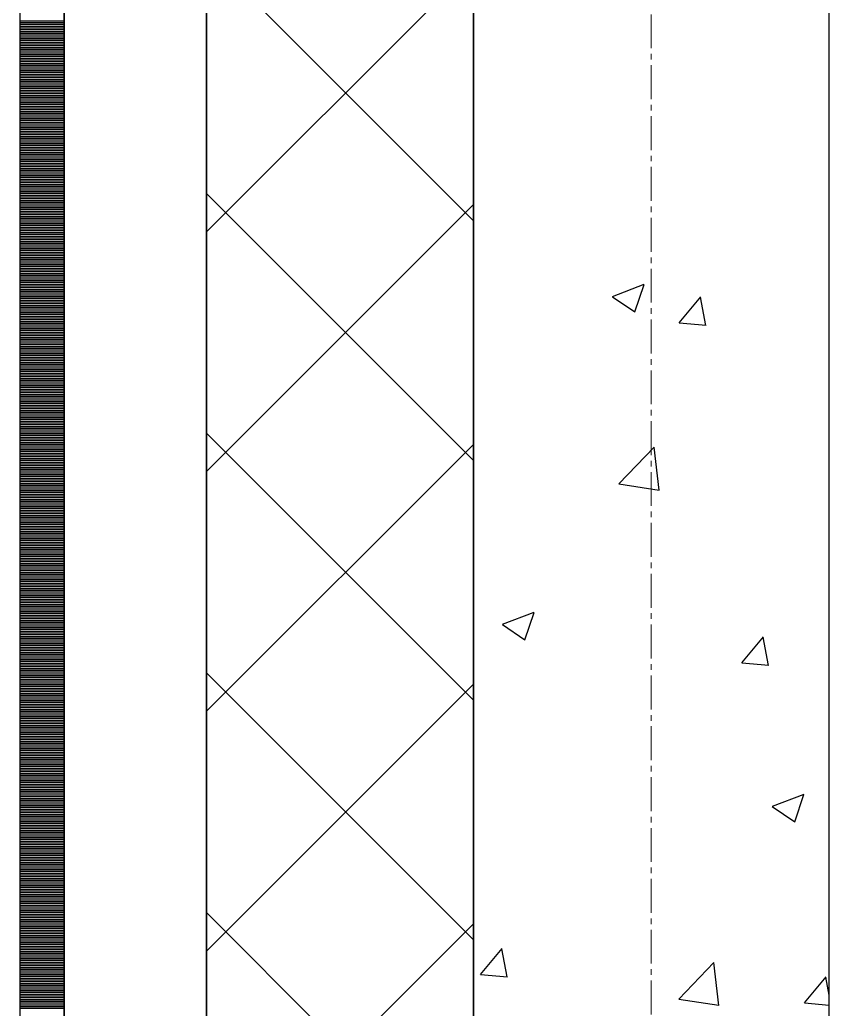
# Model space of a CAD drawing. Header units: millimetres. Extents: x -231292 to 573618, y -153144 to 564035.
# Drawn here: x 8548 to 9003, y 209732 to 210288 of the extents above; entities that cross this region are included whole.
import ezdxf

# ---------------------------------------------------------------- set-up
doc = ezdxf.new("R2010")
doc.units = ezdxf.units.MM
doc.linetypes.add('CENTER2', pattern=[28.575, 19.05, -3.175, 3.175, -3.175])
doc.layers.get('0').update_dxf_attribs({"color": 250})
for name, color, linetype, lineweight in [('АР_Стены ПЕНОблок', 250, 'Continuous', 20), ('АР_Тонкая', 250, 'Continuous', 5), ('АР_Утеплитель', 250, 'Continuous', 0), ('АР_Штриховка', 250, 'Continuous', 0), ('РД_Оси_100', 250, 'Continuous', 0)]:
    doc.layers.add(name, color=color, linetype=linetype, lineweight=lineweight)

# ---------------------------------------------------------------- blocks, each defined once
blk = doc.blocks.new('оси_рен')
at = {"layer": 'РД_Оси_100', "color": 251, "linetype": 'CENTER2', "true_color": 0x636466}
blk.add_line((1195652.916, 135558.25), (1195652.916, 223268.25), dxfattribs=at)

msp = doc.modelspace()

# ---------------------------------------------------------------- linework, layer by layer
at = {"layer": 'АР_Стены ПЕНОблок', "color": 18, "linetype": 'Continuous', "lineweight": 25, "true_color": 0x000000}
for p, q in [((8803.243, 263866.253), (8803.243, 187666.253)), ((9003.243, 187666.253), (9003.243, 263866.253))]:
    msp.add_line(p, q, dxfattribs=at)
at = {"layer": 'АР_Тонкая', "color": 18, "linetype": 'Continuous', "lineweight": 25, "true_color": 0x000000}
for p, q in [((8548.243, 263866.253), (8548.243, 187666.253)), ((8573.243, 263866.253), (8573.243, 187666.253)), ((8573.243, 187666.253), (8573.243, 263866.253)), ((8653.243, 187666.253), (8653.243, 263866.253))]:
    msp.add_line(p, q, dxfattribs=at)
at = {"layer": 'АР_Утеплитель', "color": 18, "linetype": 'Continuous', "lineweight": 25, "true_color": 0x000000}
for p, q in [((8653.243, 263866.253), (8653.243, 187666.253)), ((8803.243, 187666.253), (8803.243, 263866.253))]:
    msp.add_line(p, q, dxfattribs=at)
at = {"layer": 'АР_Штриховка', "color": 18, "linetype": 'Continuous', "lineweight": 25, "true_color": 0x000000}
for p, q in [((8803.243, 210174.606), (8653.243, 210324.606)), ((8653.243, 210168.319), (8803.243, 210318.319)), ((8548.243, 210287.002), (8573.243, 210287.002)), ((8548.243, 210286.002), (8573.243, 210286.002)), ((8548.243, 210285.002), (8573.243, 210285.002)), ((8548.243, 210284.002), (8573.243, 210284.002)), ((8548.243, 210283.002), (8573.243, 210283.002)), ((8548.243, 210282.002), (8573.243, 210282.002)), ((8548.243, 210281.002), (8573.243, 210281.002)), ((8548.243, 210280.002), (8573.243, 210280.002)), ((8548.243, 210279.002), (8573.243, 210279.002)), ((8548.243, 210278.002), (8573.243, 210278.002)), ((8548.243, 210277.002), (8573.243, 210277.002)), ((8548.243, 210276.002), (8573.243, 210276.002)), ((8548.243, 210275.002), (8573.243, 210275.002)), ((8548.243, 210274.002), (8573.243, 210274.002)), ((8548.243, 210273.002), (8573.243, 210273.002)), ((8548.243, 210272.002), (8573.243, 210272.002)), ((8548.243, 210271.002), (8573.243, 210271.002)), ((8548.243, 210270.002), (8573.243, 210270.002)), ((8548.243, 210269.002), (8573.243, 210269.002)), ((8548.243, 210268.002), (8573.243, 210268.002)), ((8548.243, 210267.002), (8573.243, 210267.002)), ((8548.243, 210266.002), (8573.243, 210266.002)), ((8548.243, 210265.002), (8573.243, 210265.002)), ((8548.243, 210264.002), (8573.243, 210264.002)), ((8548.243, 210263.002), (8573.243, 210263.002)), ((8548.243, 210262.002), (8573.243, 210262.002)), ((8548.243, 210261.002), (8573.243, 210261.002)), ((8548.243, 210260.002), (8573.243, 210260.002)), ((8548.243, 210259.002), (8573.243, 210259.002)), ((8548.243, 210258.002), (8573.243, 210258.002)), ((8548.243, 210257.002), (8573.243, 210257.002)), ((8548.243, 210256.002), (8573.243, 210256.002)), ((8548.243, 210255.002), (8573.243, 210255.002)), ((8548.243, 210254.002), (8573.243, 210254.002)), ((8548.243, 210253.002), (8573.243, 210253.002)), ((8548.243, 210252.002), (8573.243, 210252.002)), ((8548.243, 210251.002), (8573.243, 210251.002)), ((8548.243, 210250.002), (8573.243, 210250.002)), ((8548.243, 210249.002), (8573.243, 210249.002)), ((8548.243, 210248.002), (8573.243, 210248.002)), ((8548.243, 210247.002), (8573.243, 210247.002)), ((8548.243, 210246.002), (8573.243, 210246.002)), ((8548.243, 210245.002), (8573.243, 210245.002)), ((8548.243, 210244.002), (8573.243, 210244.002)), ((8548.243, 210243.002), (8573.243, 210243.002)), ((8548.243, 210242.002), (8573.243, 210242.002)), ((8548.243, 210241.002), (8573.243, 210241.002)), ((8548.243, 210240.002), (8573.243, 210240.002)), ((8548.243, 210239.002), (8573.243, 210239.002)), ((8548.243, 210238.002), (8573.243, 210238.002)), ((8548.243, 210237.002), (8573.243, 210237.002)), ((8548.243, 210236.002), (8573.243, 210236.002)), ((8548.243, 210235.002), (8573.243, 210235.002)), ((8548.243, 210234.002), (8573.243, 210234.002)), ((8548.243, 210233.002), (8573.243, 210233.002)), ((8548.243, 210232.002), (8573.243, 210232.002)), ((8548.243, 210231.002), (8573.243, 210231.002)), ((8548.243, 210230.002), (8573.243, 210230.002)), ((8548.243, 210229.002), (8573.243, 210229.002)), ((8548.243, 210228.002), (8573.243, 210228.002)), ((8548.243, 210227.002), (8573.243, 210227.002)), ((8548.243, 210226.002), (8573.243, 210226.002)), ((8548.243, 210225.002), (8573.243, 210225.002)), ((8548.243, 210224.002), (8573.243, 210224.002)), ((8548.243, 210223.002), (8573.243, 210223.002)), ((8548.243, 210222.002), (8573.243, 210222.002)), ((8548.243, 210221.002), (8573.243, 210221.002)), ((8548.243, 210220.002), (8573.243, 210220.002)), ((8548.243, 210219.002), (8573.243, 210219.002)), ((8548.243, 210218.002), (8573.243, 210218.002)), ((8548.243, 210217.002), (8573.243, 210217.002)), ((8548.243, 210216.002), (8573.243, 210216.002)), ((8548.243, 210215.002), (8573.243, 210215.002)), ((8548.243, 210214.002), (8573.243, 210214.002)), ((8548.243, 210213.002), (8573.243, 210213.002)), ((8548.243, 210212.002), (8573.243, 210212.002)), ((8548.243, 210211.002), (8573.243, 210211.002)), ((8548.243, 210210.002), (8573.243, 210210.002)), ((8548.243, 210209.002), (8573.243, 210209.002)), ((8548.243, 210208.002), (8573.243, 210208.002)), ((8548.243, 210207.002), (8573.243, 210207.002)), ((8548.243, 210206.002), (8573.243, 210206.002)), ((8548.243, 210205.002), (8573.243, 210205.002)), ((8548.243, 210204.002), (8573.243, 210204.002)), ((8548.243, 210203.002), (8573.243, 210203.002)), ((8548.243, 210202.002), (8573.243, 210202.002)), ((8548.243, 210201.002), (8573.243, 210201.002)), ((8548.243, 210200.002), (8573.243, 210200.002)), ((8548.243, 210199.002), (8573.243, 210199.002)), ((8548.243, 210198.002), (8573.243, 210198.002)), ((8548.243, 210197.002), (8573.243, 210197.002)), ((8548.243, 210196.002), (8573.243, 210196.002)), ((8548.243, 210195.002), (8573.243, 210195.002)), ((8548.243, 210194.002), (8573.243, 210194.002)), ((8548.243, 210193.002), (8573.243, 210193.002)), ((8548.243, 210192.002), (8573.243, 210192.002)), ((8548.243, 210191.002), (8573.243, 210191.002)), ((8548.243, 210190.002), (8573.243, 210190.002)), ((8548.243, 210189.002), (8573.243, 210189.002)), ((8548.243, 210188.002), (8573.243, 210188.002)), ((8548.243, 210187.002), (8573.243, 210187.002)), ((8548.243, 210186.002), (8573.243, 210186.002)), ((8548.243, 210185.002), (8573.243, 210185.002)), ((8803.243, 210039.902), (8653.243, 210189.902)), ((8548.243, 210184.002), (8573.243, 210184.002)), ((8548.243, 210183.002), (8573.243, 210183.002)), ((8548.243, 210182.002), (8573.243, 210182.002)), ((8548.243, 210181.002), (8573.243, 210181.002)), ((8548.243, 210180.002), (8573.243, 210180.002)), ((8653.243, 210033.615), (8803.243, 210183.615)), ((8548.243, 210179.002), (8573.243, 210179.002)), ((8548.243, 210178.002), (8573.243, 210178.002)), ((8548.243, 210177.002), (8573.243, 210177.002)), ((8548.243, 210176.002), (8573.243, 210176.002)), ((8548.243, 210175.002), (8573.243, 210175.002)), ((8548.243, 210174.002), (8573.243, 210174.002)), ((8548.243, 210173.002), (8573.243, 210173.002)), ((8548.243, 210172.002), (8573.243, 210172.002)), ((8548.243, 210171.002), (8573.243, 210171.002)), ((8548.243, 210170.002), (8573.243, 210170.002)), ((8548.243, 210169.002), (8573.243, 210169.002)), ((8548.243, 210168.002), (8573.243, 210168.002)), ((8548.243, 210167.002), (8573.243, 210167.002)), ((8548.243, 210166.002), (8573.243, 210166.002)), ((8548.243, 210165.002), (8573.243, 210165.002)), ((8548.243, 210164.002), (8573.243, 210164.002)), ((8548.243, 210163.002), (8573.243, 210163.002)), ((8548.243, 210162.002), (8573.243, 210162.002)), ((8548.243, 210161.002), (8573.243, 210161.002)), ((8548.243, 210160.002), (8573.243, 210160.002)), ((8548.243, 210159.002), (8573.243, 210159.002)), ((8548.243, 210158.002), (8573.243, 210158.002)), ((8548.243, 210157.002), (8573.243, 210157.002)), ((8548.243, 210156.002), (8573.243, 210156.002)), ((8548.243, 210155.002), (8573.243, 210155.002)), ((8548.243, 210154.002), (8573.243, 210154.002)), ((8548.243, 210153.002), (8573.243, 210153.002)), ((8548.243, 210152.002), (8573.243, 210152.002)), ((8548.243, 210151.002), (8573.243, 210151.002)), ((8548.243, 210150.002), (8573.243, 210150.002)), ((8548.243, 210149.002), (8573.243, 210149.002)), ((8548.243, 210148.002), (8573.243, 210148.002)), ((8548.243, 210147.002), (8573.243, 210147.002)), ((8548.243, 210146.002), (8573.243, 210146.002)), ((8548.243, 210145.002), (8573.243, 210145.002)), ((8548.243, 210144.002), (8573.243, 210144.002)), ((8548.243, 210143.002), (8573.243, 210143.002)), ((8548.243, 210142.002), (8573.243, 210142.002)), ((8548.243, 210141.002), (8573.243, 210141.002)), ((8548.243, 210140.002), (8573.243, 210140.002)), ((8548.243, 210139.002), (8573.243, 210139.002)), ((8548.243, 210138.002), (8573.243, 210138.002)), ((8548.243, 210137.002), (8573.243, 210137.002)), ((8548.243, 210136.002), (8573.243, 210136.002)), ((8548.243, 210135.002), (8573.243, 210135.002)), ((8881.481, 210132.035), (8899.266, 210138.862)), ((8894.036, 210123.319), (8899.186, 210138.668)), ((8548.243, 210134.002), (8573.243, 210134.002)), ((8548.243, 210133.002), (8573.243, 210133.002)), ((8548.243, 210132.002), (8573.243, 210132.002)), ((8548.243, 210131.002), (8573.243, 210131.002)), ((8548.243, 210130.002), (8573.243, 210130.002)), ((8881.394, 210131.843), (8894.029, 210123.321)), ((8918.841, 210117.154), (8931.086, 210131.747)), ((8933.823, 210115.778), (8930.886, 210131.7)), ((8548.243, 210129.002), (8573.243, 210129.002)), ((8548.243, 210128.002), (8573.243, 210128.002)), ((8548.243, 210127.002), (8573.243, 210127.002)), ((8548.243, 210126.002), (8573.243, 210126.002)), ((8548.243, 210125.002), (8573.243, 210125.002)), ((8548.243, 210124.002), (8573.243, 210124.002)), ((8548.243, 210123.002), (8573.243, 210123.002)), ((8548.243, 210122.002), (8573.243, 210122.002)), ((8548.243, 210121.002), (8573.243, 210121.002)), ((8548.243, 210120.002), (8573.243, 210120.002)), ((8548.243, 210119.002), (8573.243, 210119.002)), ((8548.243, 210118.002), (8573.243, 210118.002)), ((8548.243, 210117.002), (8573.243, 210117.002)), ((8548.243, 210116.002), (8573.243, 210116.002)), ((8548.243, 210115.002), (8573.243, 210115.002)), ((8548.243, 210114.002), (8573.243, 210114.002)), ((8548.243, 210113.002), (8573.243, 210113.002)), ((8918.84, 210117.144), (8934.022, 210115.815)), ((8548.243, 210112.002), (8573.243, 210112.002)), ((8548.243, 210111.002), (8573.243, 210111.002)), ((8548.243, 210110.002), (8573.243, 210110.002)), ((8548.243, 210109.002), (8573.243, 210109.002)), ((8548.243, 210108.002), (8573.243, 210108.002)), ((8548.243, 210107.002), (8573.243, 210107.002)), ((8548.243, 210106.002), (8573.243, 210106.002)), ((8548.243, 210105.002), (8573.243, 210105.002)), ((8548.243, 210104.002), (8573.243, 210104.002)), ((8548.243, 210103.002), (8573.243, 210103.002)), ((8548.243, 210102.002), (8573.243, 210102.002)), ((8548.243, 210101.002), (8573.243, 210101.002)), ((8548.243, 210100.002), (8573.243, 210100.002)), ((8548.243, 210099.002), (8573.243, 210099.002)), ((8548.243, 210098.002), (8573.243, 210098.002)), ((8548.243, 210097.002), (8573.243, 210097.002)), ((8548.243, 210096.002), (8573.243, 210096.002)), ((8548.243, 210095.002), (8573.243, 210095.002)), ((8548.243, 210094.002), (8573.243, 210094.002)), ((8548.243, 210093.002), (8573.243, 210093.002)), ((8548.243, 210092.002), (8573.243, 210092.002)), ((8548.243, 210091.002), (8573.243, 210091.002)), ((8548.243, 210090.002), (8573.243, 210090.002)), ((8548.243, 210089.002), (8573.243, 210089.002)), ((8548.243, 210088.002), (8573.243, 210088.002)), ((8548.243, 210087.002), (8573.243, 210087.002)), ((8548.243, 210086.002), (8573.243, 210086.002)), ((8548.243, 210085.002), (8573.243, 210085.002)), ((8548.243, 210084.002), (8573.243, 210084.002)), ((8548.243, 210083.002), (8573.243, 210083.002)), ((8548.243, 210082.002), (8573.243, 210082.002)), ((8548.243, 210081.002), (8573.243, 210081.002)), ((8548.243, 210080.002), (8573.243, 210080.002)), ((8548.243, 210079.002), (8573.243, 210079.002)), ((8548.243, 210078.002), (8573.243, 210078.002)), ((8548.243, 210077.002), (8573.243, 210077.002)), ((8548.243, 210076.002), (8573.243, 210076.002)), ((8548.243, 210075.002), (8573.243, 210075.002)), ((8548.243, 210074.002), (8573.243, 210074.002)), ((8548.243, 210073.002), (8573.243, 210073.002)), ((8548.243, 210072.002), (8573.243, 210072.002)), ((8548.243, 210071.002), (8573.243, 210071.002)), ((8548.243, 210070.002), (8573.243, 210070.002)), ((8548.243, 210069.002), (8573.243, 210069.002)), ((8548.243, 210068.002), (8573.243, 210068.002)), ((8548.243, 210067.002), (8573.243, 210067.002)), ((8548.243, 210066.002), (8573.243, 210066.002)), ((8548.243, 210065.002), (8573.243, 210065.002)), ((8548.243, 210064.002), (8573.243, 210064.002)), ((8548.243, 210063.002), (8573.243, 210063.002)), ((8548.243, 210062.002), (8573.243, 210062.002)), ((8548.243, 210061.002), (8573.243, 210061.002)), ((8548.243, 210060.002), (8573.243, 210060.002)), ((8548.243, 210059.002), (8573.243, 210059.002)), ((8548.243, 210058.002), (8573.243, 210058.002)), ((8548.243, 210057.002), (8573.243, 210057.002)), ((8548.243, 210056.002), (8573.243, 210056.002)), ((8548.243, 210055.002), (8573.243, 210055.002)), ((8548.243, 210054.002), (8573.243, 210054.002)), ((8548.243, 210053.002), (8573.243, 210053.002)), ((8548.243, 210052.002), (8573.243, 210052.002)), ((8803.243, 209905.198), (8653.243, 210055.198)), ((8548.243, 210051.002), (8573.243, 210051.002)), ((8548.243, 210050.002), (8573.243, 210050.002)), ((8548.243, 210049.002), (8573.243, 210049.002)), ((8548.243, 210048.002), (8573.243, 210048.002)), ((8548.243, 210047.002), (8573.243, 210047.002)), ((8548.243, 210046.002), (8573.243, 210046.002)), ((8653.243, 209898.911), (8803.243, 210048.911)), ((8885.011, 210026.642), (8904.795, 210047.261)), ((8907.568, 210023.135), (8904.762, 210047.257)), ((8548.243, 210045.002), (8573.243, 210045.002)), ((8548.243, 210044.002), (8573.243, 210044.002)), ((8548.243, 210043.002), (8573.243, 210043.002)), ((8548.243, 210042.002), (8573.243, 210042.002)), ((8548.243, 210041.002), (8573.243, 210041.002)), ((8548.243, 210040.002), (8573.243, 210040.002)), ((8548.243, 210039.002), (8573.243, 210039.002)), ((8548.243, 210038.002), (8573.243, 210038.002)), ((8548.243, 210037.002), (8573.243, 210037.002)), ((8548.243, 210036.002), (8573.243, 210036.002)), ((8548.243, 210035.002), (8573.243, 210035.002)), ((8548.243, 210034.002), (8573.243, 210034.002)), ((8548.243, 210033.002), (8573.243, 210033.002)), ((8548.243, 210032.002), (8573.243, 210032.002)), ((8548.243, 210031.002), (8573.243, 210031.002)), ((8548.243, 210030.002), (8573.243, 210030.002)), ((8548.243, 210029.002), (8573.243, 210029.002)), ((8548.243, 210028.002), (8573.243, 210028.002)), ((8548.243, 210027.002), (8573.243, 210027.002)), ((8548.243, 210026.002), (8573.243, 210026.002)), ((8548.243, 210025.002), (8573.243, 210025.002)), ((8548.243, 210024.002), (8573.243, 210024.002)), ((8884.987, 210026.694), (8907.577, 210023.19)), ((8548.243, 210023.002), (8573.243, 210023.002)), ((8548.243, 210022.002), (8573.243, 210022.002)), ((8548.243, 210021.002), (8573.243, 210021.002)), ((8548.243, 210020.002), (8573.243, 210020.002)), ((8548.243, 210019.002), (8573.243, 210019.002)), ((8548.243, 210018.002), (8573.243, 210018.002)), ((8548.243, 210017.002), (8573.243, 210017.002)), ((8548.243, 210016.002), (8573.243, 210016.002)), ((8548.243, 210015.002), (8573.243, 210015.002)), ((8548.243, 210014.002), (8573.243, 210014.002)), ((8548.243, 210013.002), (8573.243, 210013.002)), ((8548.243, 210012.002), (8573.243, 210012.002)), ((8548.243, 210011.002), (8573.243, 210011.002)), ((8548.243, 210010.002), (8573.243, 210010.002)), ((8548.243, 210009.002), (8573.243, 210009.002)), ((8548.243, 210008.002), (8573.243, 210008.002)), ((8548.243, 210007.002), (8573.243, 210007.002)), ((8548.243, 210006.002), (8573.243, 210006.002)), ((8548.243, 210005.002), (8573.243, 210005.002)), ((8548.243, 210004.002), (8573.243, 210004.002)), ((8548.243, 210003.002), (8573.243, 210003.002)), ((8548.243, 210002.002), (8573.243, 210002.002)), ((8548.243, 210001.002), (8573.243, 210001.002)), ((8548.243, 210000.002), (8573.243, 210000.002)), ((8548.243, 209999.002), (8573.243, 209999.002)), ((8548.243, 209998.002), (8573.243, 209998.002)), ((8548.243, 209997.002), (8573.243, 209997.002)), ((8548.243, 209996.002), (8573.243, 209996.002)), ((8548.243, 209995.002), (8573.243, 209995.002)), ((8548.243, 209994.002), (8573.243, 209994.002)), ((8548.243, 209993.002), (8573.243, 209993.002)), ((8548.243, 209992.002), (8573.243, 209992.002)), ((8548.243, 209991.002), (8573.243, 209991.002)), ((8548.243, 209990.002), (8573.243, 209990.002)), ((8548.243, 209989.002), (8573.243, 209989.002)), ((8548.243, 209988.002), (8573.243, 209988.002)), ((8548.243, 209987.002), (8573.243, 209987.002)), ((8548.243, 209986.002), (8573.243, 209986.002)), ((8548.243, 209985.002), (8573.243, 209985.002)), ((8548.243, 209984.002), (8573.243, 209984.002)), ((8548.243, 209983.002), (8573.243, 209983.002)), ((8548.243, 209982.002), (8573.243, 209982.002)), ((8548.243, 209981.002), (8573.243, 209981.002)), ((8548.243, 209980.002), (8573.243, 209980.002)), ((8548.243, 209979.002), (8573.243, 209979.002)), ((8548.243, 209978.002), (8573.243, 209978.002)), ((8548.243, 209977.002), (8573.243, 209977.002)), ((8548.243, 209976.002), (8573.243, 209976.002)), ((8548.243, 209975.002), (8573.243, 209975.002)), ((8548.243, 209974.002), (8573.243, 209974.002)), ((8548.243, 209973.002), (8573.243, 209973.002)), ((8548.243, 209972.002), (8573.243, 209972.002)), ((8548.243, 209971.002), (8573.243, 209971.002)), ((8548.243, 209970.002), (8573.243, 209970.002)), ((8548.243, 209969.002), (8573.243, 209969.002)), ((8548.243, 209968.002), (8573.243, 209968.002)), ((8548.243, 209967.002), (8573.243, 209967.002)), ((8548.243, 209966.002), (8573.243, 209966.002)), ((8548.243, 209965.002), (8573.243, 209965.002)), ((8548.243, 209964.002), (8573.243, 209964.002)), ((8548.243, 209963.002), (8573.243, 209963.002)), ((8548.243, 209962.002), (8573.243, 209962.002)), ((8548.243, 209961.002), (8573.243, 209961.002)), ((8548.243, 209960.002), (8573.243, 209960.002)), ((8548.243, 209959.002), (8573.243, 209959.002)), ((8548.243, 209958.002), (8573.243, 209958.002)), ((8548.243, 209957.002), (8573.243, 209957.002)), ((8548.243, 209956.002), (8573.243, 209956.002)), ((8548.243, 209955.002), (8573.243, 209955.002)), ((8548.243, 209954.002), (8573.243, 209954.002)), ((8548.243, 209953.002), (8573.243, 209953.002)), ((8548.243, 209952.002), (8573.243, 209952.002)), ((8819.679, 209947.847), (8837.464, 209954.673)), ((8832.234, 209939.131), (8837.384, 209954.48)), ((8548.243, 209951.002), (8573.243, 209951.002)), ((8548.243, 209950.002), (8573.243, 209950.002)), ((8548.243, 209949.002), (8573.243, 209949.002)), ((8548.243, 209948.002), (8573.243, 209948.002)), ((8548.243, 209947.002), (8573.243, 209947.002)), ((8548.243, 209946.002), (8573.243, 209946.002)), ((8819.592, 209947.655), (8832.227, 209939.133)), ((8548.243, 209945.002), (8573.243, 209945.002)), ((8548.243, 209944.002), (8573.243, 209944.002)), ((8548.243, 209943.002), (8573.243, 209943.002)), ((8548.243, 209942.002), (8573.243, 209942.002)), ((8548.243, 209941.002), (8573.243, 209941.002)), ((8954.085, 209926.097), (8966.33, 209940.69)), ((8969.066, 209924.721), (8966.129, 209940.643)), ((8548.243, 209940.002), (8573.243, 209940.002)), ((8548.243, 209939.002), (8573.243, 209939.002)), ((8548.243, 209938.002), (8573.243, 209938.002)), ((8548.243, 209937.002), (8573.243, 209937.002)), ((8548.243, 209936.002), (8573.243, 209936.002)), ((8548.243, 209935.002), (8573.243, 209935.002)), ((8548.243, 209934.002), (8573.243, 209934.002)), ((8548.243, 209933.002), (8573.243, 209933.002)), ((8548.243, 209932.002), (8573.243, 209932.002)), ((8548.243, 209931.002), (8573.243, 209931.002)), ((8548.243, 209930.002), (8573.243, 209930.002)), ((8548.243, 209929.002), (8573.243, 209929.002)), ((8548.243, 209928.002), (8573.243, 209928.002)), ((8548.243, 209927.002), (8573.243, 209927.002)), ((8548.243, 209926.002), (8573.243, 209926.002)), ((8548.243, 209925.002), (8573.243, 209925.002)), ((8548.243, 209924.002), (8573.243, 209924.002)), ((8954.084, 209926.087), (8969.266, 209924.759)), ((8548.243, 209923.002), (8573.243, 209923.002)), ((8548.243, 209922.002), (8573.243, 209922.002)), ((8548.243, 209921.002), (8573.243, 209921.002)), ((8548.243, 209920.002), (8573.243, 209920.002)), ((8548.243, 209919.002), (8573.243, 209919.002)), ((8548.243, 209918.002), (8573.243, 209918.002)), ((8803.243, 209770.495), (8653.243, 209920.495)), ((8548.243, 209917.002), (8573.243, 209917.002)), ((8548.243, 209916.002), (8573.243, 209916.002)), ((8548.243, 209915.002), (8573.243, 209915.002)), ((8548.243, 209914.002), (8573.243, 209914.002)), ((8548.243, 209913.002), (8573.243, 209913.002)), ((8653.243, 209764.208), (8803.243, 209914.208)), ((8548.243, 209912.002), (8573.243, 209912.002)), ((8548.243, 209911.002), (8573.243, 209911.002)), ((8548.243, 209910.002), (8573.243, 209910.002)), ((8548.243, 209909.002), (8573.243, 209909.002)), ((8548.243, 209908.002), (8573.243, 209908.002)), ((8548.243, 209907.002), (8573.243, 209907.002)), ((8548.243, 209906.002), (8573.243, 209906.002)), ((8548.243, 209905.002), (8573.243, 209905.002)), ((8548.243, 209904.002), (8573.243, 209904.002)), ((8548.243, 209903.002), (8573.243, 209903.002)), ((8548.243, 209902.002), (8573.243, 209902.002)), ((8548.243, 209901.002), (8573.243, 209901.002)), ((8548.243, 209900.002), (8573.243, 209900.002)), ((8548.243, 209899.002), (8573.243, 209899.002)), ((8548.243, 209898.002), (8573.243, 209898.002)), ((8548.243, 209897.002), (8573.243, 209897.002)), ((8548.243, 209896.002), (8573.243, 209896.002)), ((8548.243, 209895.002), (8573.243, 209895.002)), ((8548.243, 209894.002), (8573.243, 209894.002)), ((8548.243, 209893.002), (8573.243, 209893.002)), ((8548.243, 209892.002), (8573.243, 209892.002)), ((8548.243, 209891.002), (8573.243, 209891.002)), ((8548.243, 209890.002), (8573.243, 209890.002)), ((8548.243, 209889.002), (8573.243, 209889.002)), ((8548.243, 209888.002), (8573.243, 209888.002)), ((8548.243, 209887.002), (8573.243, 209887.002)), ((8548.243, 209886.002), (8573.243, 209886.002)), ((8548.243, 209885.002), (8573.243, 209885.002)), ((8548.243, 209884.002), (8573.243, 209884.002)), ((8548.243, 209883.002), (8573.243, 209883.002)), ((8548.243, 209882.002), (8573.243, 209882.002)), ((8548.243, 209881.002), (8573.243, 209881.002)), ((8548.243, 209880.002), (8573.243, 209880.002)), ((8548.243, 209879.002), (8573.243, 209879.002)), ((8548.243, 209878.002), (8573.243, 209878.002)), ((8548.243, 209877.002), (8573.243, 209877.002)), ((8548.243, 209876.002), (8573.243, 209876.002)), ((8548.243, 209875.002), (8573.243, 209875.002)), ((8548.243, 209874.002), (8573.243, 209874.002)), ((8548.243, 209873.002), (8573.243, 209873.002)), ((8548.243, 209872.002), (8573.243, 209872.002)), ((8548.243, 209871.002), (8573.243, 209871.002)), ((8548.243, 209870.002), (8573.243, 209870.002)), ((8548.243, 209869.002), (8573.243, 209869.002)), ((8548.243, 209868.002), (8573.243, 209868.002)), ((8548.243, 209867.002), (8573.243, 209867.002)), ((8548.243, 209866.002), (8573.243, 209866.002)), ((8548.243, 209865.002), (8573.243, 209865.002)), ((8548.243, 209864.002), (8573.243, 209864.002)), ((8548.243, 209863.002), (8573.243, 209863.002)), ((8548.243, 209862.002), (8573.243, 209862.002)), ((8548.243, 209861.002), (8573.243, 209861.002)), ((8548.243, 209860.002), (8573.243, 209860.002)), ((8548.243, 209859.002), (8573.243, 209859.002)), ((8548.243, 209858.002), (8573.243, 209858.002)), ((8548.243, 209857.002), (8573.243, 209857.002)), ((8548.243, 209856.002), (8573.243, 209856.002)), ((8548.243, 209855.002), (8573.243, 209855.002)), ((8548.243, 209854.002), (8573.243, 209854.002)), ((8548.243, 209853.002), (8573.243, 209853.002)), ((8548.243, 209852.002), (8573.243, 209852.002)), ((8971.293, 209845.581), (8989.078, 209852.408)), ((8983.848, 209836.866), (8988.999, 209852.215)), ((8548.243, 209851.002), (8573.243, 209851.002)), ((8548.243, 209850.002), (8573.243, 209850.002)), ((8548.243, 209849.002), (8573.243, 209849.002)), ((8548.243, 209848.002), (8573.243, 209848.002)), ((8548.243, 209847.002), (8573.243, 209847.002)), ((8548.243, 209846.002), (8573.243, 209846.002)), ((8548.243, 209845.002), (8573.243, 209845.002)), ((8548.243, 209844.002), (8573.243, 209844.002)), ((8548.243, 209843.002), (8573.243, 209843.002)), ((8548.243, 209842.002), (8573.243, 209842.002)), ((8548.243, 209841.002), (8573.243, 209841.002)), ((8548.243, 209840.002), (8573.243, 209840.002)), ((8971.207, 209845.39), (8983.841, 209836.868)), ((8548.243, 209839.002), (8573.243, 209839.002)), ((8548.243, 209838.002), (8573.243, 209838.002)), ((8548.243, 209837.002), (8573.243, 209837.002)), ((8548.243, 209836.002), (8573.243, 209836.002)), ((8548.243, 209835.002), (8573.243, 209835.002)), ((8548.243, 209834.002), (8573.243, 209834.002)), ((8548.243, 209833.002), (8573.243, 209833.002)), ((8548.243, 209832.002), (8573.243, 209832.002)), ((8548.243, 209831.002), (8573.243, 209831.002)), ((8548.243, 209830.002), (8573.243, 209830.002)), ((8548.243, 209829.002), (8573.243, 209829.002)), ((8548.243, 209828.002), (8573.243, 209828.002)), ((8548.243, 209827.002), (8573.243, 209827.002)), ((8548.243, 209826.002), (8573.243, 209826.002)), ((8548.243, 209825.002), (8573.243, 209825.002)), ((8548.243, 209824.002), (8573.243, 209824.002)), ((8548.243, 209823.002), (8573.243, 209823.002)), ((8548.243, 209822.002), (8573.243, 209822.002)), ((8548.243, 209821.002), (8573.243, 209821.002)), ((8548.243, 209820.002), (8573.243, 209820.002)), ((8548.243, 209819.002), (8573.243, 209819.002)), ((8548.243, 209818.002), (8573.243, 209818.002)), ((8548.243, 209817.002), (8573.243, 209817.002)), ((8548.243, 209816.002), (8573.243, 209816.002)), ((8548.243, 209815.002), (8573.243, 209815.002)), ((8548.243, 209814.002), (8573.243, 209814.002)), ((8548.243, 209813.002), (8573.243, 209813.002)), ((8548.243, 209812.002), (8573.243, 209812.002)), ((8548.243, 209811.002), (8573.243, 209811.002)), ((8548.243, 209810.002), (8573.243, 209810.002)), ((8548.243, 209809.002), (8573.243, 209809.002)), ((8548.243, 209808.002), (8573.243, 209808.002)), ((8548.243, 209807.002), (8573.243, 209807.002)), ((8548.243, 209806.002), (8573.243, 209806.002)), ((8548.243, 209805.002), (8573.243, 209805.002)), ((8548.243, 209804.002), (8573.243, 209804.002)), ((8548.243, 209803.002), (8573.243, 209803.002)), ((8548.243, 209802.002), (8573.243, 209802.002)), ((8548.243, 209801.002), (8573.243, 209801.002)), ((8548.243, 209800.002), (8573.243, 209800.002)), ((8548.243, 209799.002), (8573.243, 209799.002)), ((8548.243, 209798.002), (8573.243, 209798.002)), ((8548.243, 209797.002), (8573.243, 209797.002)), ((8548.243, 209796.002), (8573.243, 209796.002)), ((8548.243, 209795.002), (8573.243, 209795.002)), ((8548.243, 209794.002), (8573.243, 209794.002)), ((8548.243, 209793.002), (8573.243, 209793.002)), ((8548.243, 209792.002), (8573.243, 209792.002)), ((8548.243, 209791.002), (8573.243, 209791.002)), ((8548.243, 209790.002), (8573.243, 209790.002)), ((8548.243, 209789.002), (8573.243, 209789.002)), ((8548.243, 209788.002), (8573.243, 209788.002)), ((8548.243, 209787.002), (8573.243, 209787.002)), ((8548.243, 209786.002), (8573.243, 209786.002)), ((8548.243, 209785.002), (8573.243, 209785.002)), ((8803.243, 209635.791), (8653.243, 209785.791)), ((8548.243, 209784.002), (8573.243, 209784.002)), ((8548.243, 209783.002), (8573.243, 209783.002)), ((8548.243, 209782.002), (8573.243, 209782.002)), ((8548.243, 209781.002), (8573.243, 209781.002)), ((8548.243, 209780.002), (8573.243, 209780.002)), ((8548.243, 209779.002), (8573.243, 209779.002)), ((8653.243, 209629.504), (8803.243, 209779.504)), ((8548.243, 209778.002), (8573.243, 209778.002)), ((8548.243, 209777.002), (8573.243, 209777.002)), ((8548.243, 209776.002), (8573.243, 209776.002)), ((8548.243, 209775.002), (8573.243, 209775.002)), ((8548.243, 209774.002), (8573.243, 209774.002)), ((8548.243, 209773.002), (8573.243, 209773.002)), ((8548.243, 209772.002), (8573.243, 209772.002)), ((8548.243, 209771.002), (8573.243, 209771.002)), ((8548.243, 209770.002), (8573.243, 209770.002)), ((8548.243, 209769.002), (8573.243, 209769.002)), ((8548.243, 209768.002), (8573.243, 209768.002)), ((8548.243, 209767.002), (8573.243, 209767.002)), ((8548.243, 209766.002), (8573.243, 209766.002)), ((8548.243, 209765.002), (8573.243, 209765.002)), ((8548.243, 209764.002), (8573.243, 209764.002)), ((8548.243, 209763.002), (8573.243, 209763.002)), ((8807.143, 209750.979), (8819.389, 209765.572)), ((8822.125, 209749.604), (8819.188, 209765.525)), ((8548.243, 209762.002), (8573.243, 209762.002)), ((8548.243, 209761.002), (8573.243, 209761.002)), ((8548.243, 209760.002), (8573.243, 209760.002)), ((8548.243, 209759.002), (8573.243, 209759.002)), ((8548.243, 209758.002), (8573.243, 209758.002)), ((8548.243, 209757.002), (8573.243, 209757.002)), ((8918.686, 209737.174), (8938.47, 209757.793)), ((8941.243, 209733.667), (8938.437, 209757.789)), ((8548.243, 209756.002), (8573.243, 209756.002)), ((8548.243, 209755.002), (8573.243, 209755.002)), ((8548.243, 209754.002), (8573.243, 209754.002)), ((8548.243, 209753.002), (8573.243, 209753.002)), ((8548.243, 209752.002), (8573.243, 209752.002)), ((8548.243, 209751.002), (8573.243, 209751.002)), ((8548.243, 209750.002), (8573.243, 209750.002)), ((8548.243, 209749.002), (8573.243, 209749.002)), ((8548.243, 209748.002), (8573.243, 209748.002)), ((8548.243, 209747.002), (8573.243, 209747.002)), ((8548.243, 209746.002), (8573.243, 209746.002)), ((8807.143, 209750.969), (8822.325, 209749.641)), ((8989.328, 209735.04), (9001.573, 209749.633)), ((9003.243, 209739.442), (9001.372, 209749.586)), ((8548.243, 209745.002), (8573.243, 209745.002)), ((8548.243, 209744.002), (8573.243, 209744.002)), ((8548.243, 209743.002), (8573.243, 209743.002)), ((8548.243, 209742.002), (8573.243, 209742.002)), ((8548.243, 209741.002), (8573.243, 209741.002)), ((8548.243, 209740.002), (8573.243, 209740.002)), ((8548.243, 209739.002), (8573.243, 209739.002)), ((8548.243, 209738.002), (8573.243, 209738.002)), ((8548.243, 209737.002), (8573.243, 209737.002)), ((8548.243, 209736.002), (8573.243, 209736.002)), ((8548.243, 209735.002), (8573.243, 209735.002)), ((8918.662, 209737.226), (8941.251, 209733.722)), ((8989.327, 209735.03), (9003.243, 209733.813)), ((8548.243, 209734.002), (8573.243, 209734.002)), ((8548.243, 209733.002), (8573.243, 209733.002)), ((8548.243, 209732.002), (8573.243, 209732.002))]:
    msp.add_line(p, q, dxfattribs=at)

# ---------------------------------------------------------------- block references
at = {"rotation": 359.999868838025}
msp.add_blockref('оси_рен', (-1186750.035, 50655.808), dxfattribs=at)

doc.saveas('drawing.dxf')
